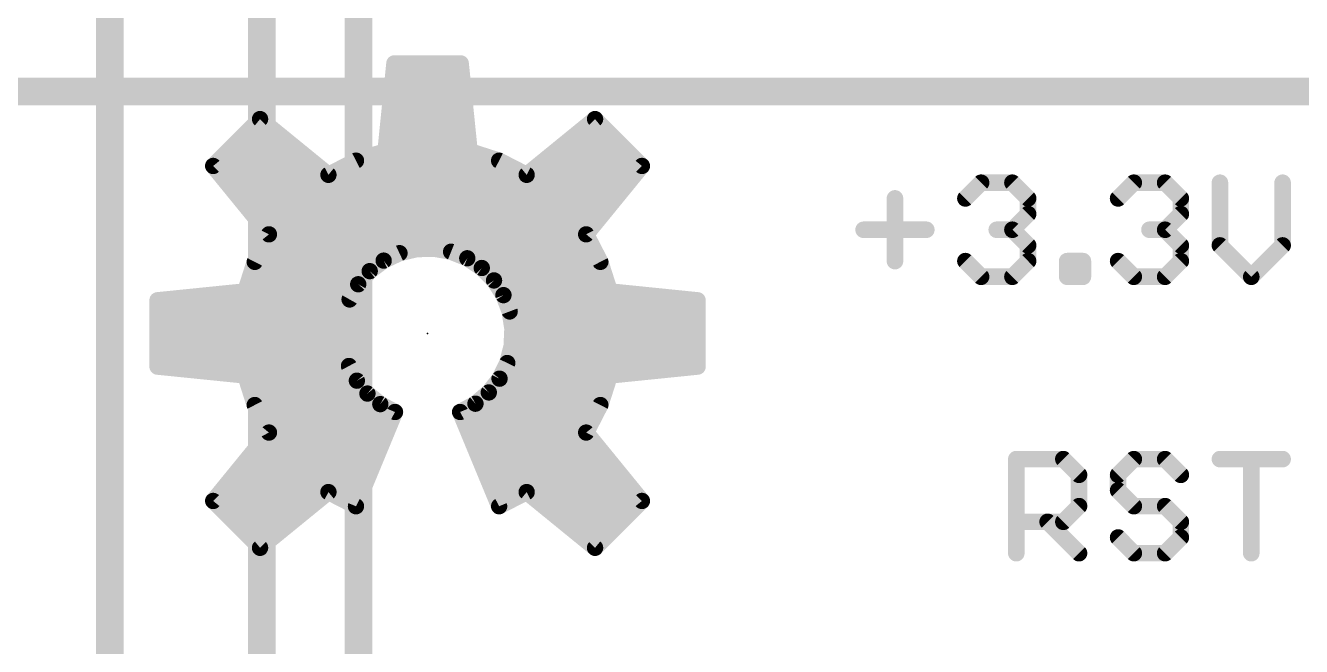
# Model space of a CAD drawing. Extents: x -28 to 79, y -27 to 67.
# Drawn here: x 37.58 to 49.31, y 22.84 to 28.55 of the extents above; entities that cross this region are included whole.
import ezdxf

# ---------------------------------------------------------------- set-up
doc = ezdxf.new("R2010")
doc.units = 0
for name, color, linetype in [('1', 12, 'CONTINUOUS'), ('16', 132, 'CONTINUOUS'), ('21', 41, 'CONTINUOUS'), ('23', 53, 'CONTINUOUS')]:
    doc.layers.add(name, color=color, linetype=linetype)

msp = doc.modelspace()

# ---------------------------------------------------------------- linework, layer by layer
at = {"layer": '1', "const_width": 0.254}
msp.add_lwpolyline([(33.9725, 27.94), (49.53, 27.94)], dxfattribs=at)
at = {"layer": '16', "const_width": 0.254}
for points in [[(39.751, 17.2085), (39.751, 32.004)], [(40.64, 21.082), (40.64, 31.75)], [(38.354, 13.843), (38.354, 30.48)]]:
    msp.add_lwpolyline(points, dxfattribs=at)
at = {"layer": '21'}
for points, const_width in [([(40.9703, 28.1989), (40.8884, 27.3922)], 0.15), ([(41.5797, 28.1989), (40.9703, 28.1989)], 0.15), ([(41.6616, 27.3922), (41.5797, 28.1989)], 0.15), ([(40.9552, 28.05), (41.5948, 28.05)], 0.15), ([(40.94, 27.9), (41.61, 27.9)], 0.15), ([(40.9247, 27.75), (41.6253, 27.75)], 0.15), ([(39.7358, 27.6875), (39.305, 27.2567)], 0.15), ([(39.6483, 27.6), (39.8431, 27.6)], 0.15), ([(40.3642, 27.1751), (39.7358, 27.6875)], 0.15), ([(40.9095, 27.6), (41.6405, 27.6)], 0.15), ([(42.8142, 27.6875), (42.1858, 27.1751)], 0.15), ([(42.7069, 27.6), (42.9017, 27.6)], 0.15), ([(43.245, 27.2567), (42.8142, 27.6875)], 0.15), ([(39.4983, 27.45), (40.0271, 27.45)], 0.15), ([(40.8884, 27.3922), (40.6173, 27.3054)], 0.15), ([(40.8943, 27.45), (41.6557, 27.45)], 0.15), ([(41.9327, 27.3054), (41.6616, 27.3922)], 0.15), ([(42.5229, 27.45), (43.0517, 27.45)], 0.15), ([(39.305, 27.2567), (39.8174, 26.6283)], 0.15), ([(39.3483, 27.3), (40.211, 27.3)], 0.15), ([(40.6173, 27.3054), (40.3642, 27.1751)], 0.15), ([(40.6067, 27.3), (41.9433, 27.3)], 0.15), ([(42.1858, 27.1751), (41.9327, 27.3054)], 0.15), ([(42.339, 27.3), (43.2017, 27.3)], 0.15), ([(42.7326, 26.6283), (43.245, 27.2567)], 0.15), ([(39.392, 27.15), (43.158, 27.15)], 0.15), ([(46.2176, 26.9585), (46.3616, 27.1025)], 0.1524), ([(46.3616, 27.1025), (46.6498, 27.1025)], 0.1524), ([(46.6498, 27.1025), (46.7938, 26.9585)], 0.1524), ([(47.6209, 26.9585), (47.7649, 27.1025)], 0.1524), ([(47.7649, 27.1025), (48.053, 27.1025)], 0.1524), ([(48.053, 27.1025), (48.1971, 26.9585)], 0.1524), ([(48.5564, 27.1025), (48.5564, 26.5263)], 0.1524), ([(49.1326, 26.5263), (49.1326, 27.1025)], 0.1524), ([(39.5143, 27), (43.0357, 27)], 0.15), ([(45.5702, 26.9585), (45.5702, 26.3823)], 0.1524), ([(46.7938, 26.9585), (46.7938, 26.8144)], 0.1524), ([(48.1971, 26.9585), (48.1971, 26.8144)], 0.1524), ([(39.6366, 26.85), (42.9134, 26.85)], 0.15), ([(46.7938, 26.8144), (46.6498, 26.6704)], 0.1524), ([(48.1971, 26.8144), (48.053, 26.6704)], 0.1524), ([(39.7589, 26.7), (42.7911, 26.7)], 0.15), ([(45.2821, 26.6704), (45.8583, 26.6704)], 0.1524), ([(46.6498, 26.6704), (46.5057, 26.6704)], 0.1524), ([(46.6498, 26.6704), (46.7938, 26.5263)], 0.1524), ([(48.053, 26.6704), (47.909, 26.6704)], 0.1524), ([(48.053, 26.6704), (48.1971, 26.5263)], 0.1524), ([(39.8174, 26.6283), (39.6871, 26.3752)], 0.15), ([(39.7771, 26.55), (42.7729, 26.55)], 0.15), ([(42.8629, 26.3752), (42.7326, 26.6283)], 0.15), ([(40.8718, 26.3867), (41.0169, 26.4549)], 0.15), ([(41.0169, 26.4549), (41.173, 26.4921)], 0.15), ([(41.173, 26.4921), (41.3334, 26.4966)], 0.15), ([(41.3334, 26.4966), (41.4913, 26.4683)], 0.15), ([(41.4913, 26.4683), (41.64, 26.4083)], 0.15), ([(46.7938, 26.5263), (46.7938, 26.3823)], 0.1524), ([(48.1971, 26.5263), (48.1971, 26.3823)], 0.1524), ([(48.5564, 26.5263), (48.8445, 26.2382)], 0.1524), ([(48.8445, 26.2382), (49.1326, 26.5263)], 0.1524), ([(39.6871, 26.3752), (39.6003, 26.1041)], 0.15), ([(39.6998, 26.4), (40.9001, 26.4)], 0.15), ([(40.7436, 26.2902), (40.8718, 26.3867)], 0.15), ([(41.64, 26.4083), (41.7734, 26.3191)], 0.15), ([(41.6524, 26.4), (42.8502, 26.4)], 0.15), ([(41.7734, 26.3191), (41.8858, 26.2046)], 0.15), ([(42.9497, 26.1041), (42.8629, 26.3752)], 0.15), ([(46.3616, 26.2382), (46.2176, 26.3823)], 0.1524), ([(46.7938, 26.3823), (46.6498, 26.2382)], 0.1524), ([(47.1531, 26.2382), (47.1531, 26.3823)], 0.1524), ([(47.1531, 26.3823), (47.2972, 26.3823)], 0.1524), ([(47.2972, 26.3823), (47.2972, 26.2382)], 0.1524), ([(47.7649, 26.2382), (47.6209, 26.3823)], 0.1524), ([(48.1971, 26.3823), (48.053, 26.2382)], 0.1524), ([(39.647, 26.25), (40.7083, 26.25)], 0.15), ([(40.6378, 26.1696), (40.7436, 26.2902)], 0.15), ([(41.8413, 26.25), (42.903, 26.25)], 0.15), ([(41.8858, 26.2046), (41.9724, 26.0696)], 0.15), ([(46.6498, 26.2382), (46.3616, 26.2382)], 0.1524), ([(47.2972, 26.2382), (47.1531, 26.2382)], 0.1524), ([(48.053, 26.2382), (47.7649, 26.2382)], 0.1524), ([(39.6003, 26.1041), (38.7936, 26.0222)], 0.15), ([(39.5599, 26.1), (40.5985, 26.1)], 0.15), ([(40.5589, 26.0299), (40.6378, 26.1696)], 0.15), ([(41.9529, 26.1), (42.9901, 26.1)], 0.15), ([(43.7564, 26.0222), (42.9497, 26.1041)], 0.15), ([(38.7936, 26.0222), (38.7936, 25.4128)], 0.15), ([(40.5102, 25.8771), (40.5589, 26.0299)], 0.15), ([(41.9724, 26.0696), (42.0296, 25.9197)], 0.15), ([(43.7564, 25.4128), (43.7564, 26.0222)], 0.15), ([(38.7936, 25.95), (40.5334, 25.95)], 0.15), ([(40.4937, 25.7175), (40.5102, 25.8771)], 0.15), ([(42.0181, 25.95), (43.7564, 25.95)], 0.15), ([(42.0296, 25.9197), (42.055, 25.7613)], 0.15), ([(38.7936, 25.8), (40.5022, 25.8)], 0.15), ([(42.055, 25.7613), (42.0475, 25.6011)], 0.15), ([(42.0488, 25.8), (43.7564, 25.8)], 0.15), ([(38.7936, 25.65), (40.5003, 25.65)], 0.15), ([(40.5087, 25.5651), (40.4937, 25.7175)], 0.15), ([(42.0498, 25.65), (43.7564, 25.65)], 0.15), ([(38.7936, 25.5), (40.5284, 25.5)], 0.15), ([(40.5532, 25.4185), (40.5087, 25.5651)], 0.15), ([(42.0475, 25.6011), (42.0075, 25.4457)], 0.15), ([(42.0215, 25.5), (43.7564, 25.5)], 0.15), ([(38.7936, 25.4128), (39.6003, 25.3309)], 0.15), ([(40.6254, 25.2834), (40.5532, 25.4185)], 0.15), ([(42.0075, 25.4457), (41.9365, 25.3019)], 0.15), ([(42.9497, 25.3309), (43.7564, 25.4128)], 0.15), ([(39.4122, 25.35), (40.5898, 25.35)], 0.15), ([(39.6003, 25.3309), (39.6871, 25.0598)], 0.15), ([(40.7225, 25.165), (40.6254, 25.2834)], 0.15), ([(41.9365, 25.3019), (41.8377, 25.1755)], 0.15), ([(41.9603, 25.35), (43.1378, 25.35)], 0.15), ([(42.8629, 25.0598), (42.9497, 25.3309)], 0.15), ([(39.6422, 25.2), (40.6938, 25.2)], 0.15), ([(40.8409, 25.0679), (40.7225, 25.165)], 0.15), ([(41.8377, 25.1755), (41.7151, 25.072)], 0.15), ([(41.8569, 25.2), (42.9078, 25.2)], 0.15), ([(39.6871, 25.0598), (39.8174, 24.8067)], 0.15), ([(39.6921, 25.05), (40.8744, 25.05)], 0.15), ([(40.976, 24.9957), (40.8409, 25.0679)], 0.15), ([(41.7151, 25.072), (41.574, 24.9957)], 0.15), ([(41.6744, 25.05), (42.8579, 25.05)], 0.15), ([(42.7326, 24.8067), (42.8629, 25.0598)], 0.15), ([(40.6172, 24.1295), (40.976, 24.9957)], 0.15), ([(41.574, 24.9957), (41.9328, 24.1295)], 0.15), ([(39.8174, 24.8067), (39.305, 24.1783)], 0.15), ([(39.7694, 24.9), (40.9364, 24.9)], 0.15), ([(41.6136, 24.9), (42.7806, 24.9)], 0.15), ([(43.245, 24.1783), (42.7326, 24.8067)], 0.15), ([(39.7712, 24.75), (40.8742, 24.75)], 0.15), ([(41.6758, 24.75), (42.7788, 24.75)], 0.15), ([(39.6489, 24.6), (40.8121, 24.6)], 0.15), ([(41.7379, 24.6), (42.9011, 24.6)], 0.15), ([(46.6853, 23.6982), (46.6853, 24.5625)], 0.1524), ([(46.6853, 24.5625), (47.1175, 24.5625)], 0.1524), ([(47.1175, 24.5625), (47.2616, 24.4185)], 0.1524), ([(47.7649, 24.5625), (47.6209, 24.4185)], 0.1524), ([(48.053, 24.5625), (47.7649, 24.5625)], 0.1524), ([(48.1971, 24.4185), (48.053, 24.5625)], 0.1524), ([(48.5564, 24.5625), (49.1326, 24.5625)], 0.1524), ([(48.8445, 23.6982), (48.8445, 24.5625)], 0.1524), ([(39.5265, 24.45), (40.75, 24.45)], 0.15), ([(41.8, 24.45), (43.0235, 24.45)], 0.15), ([(47.2616, 24.4185), (47.2616, 24.1304)], 0.1524), ([(47.6209, 24.4185), (47.6209, 24.2744)], 0.1524), ([(39.4042, 24.3), (40.6878, 24.3)], 0.15), ([(39.7358, 23.7475), (40.3642, 24.2599)], 0.15), ([(40.3642, 24.2599), (40.6172, 24.1295)], 0.15), ([(41.8622, 24.3), (43.1458, 24.3)], 0.15), ([(41.9328, 24.1295), (42.1858, 24.2599)], 0.15), ([(42.1858, 24.2599), (42.8142, 23.7475)], 0.15), ([(47.6209, 24.2744), (47.7649, 24.1304)], 0.1524), ([(39.305, 24.1783), (39.7358, 23.7475)], 0.15), ([(39.3333, 24.15), (40.2294, 24.15)], 0.15), ([(40.5774, 24.15), (40.6257, 24.15)], 0.15), ([(41.9243, 24.15), (41.9726, 24.15)], 0.15), ([(42.3206, 24.15), (43.2167, 24.15)], 0.15), ([(42.8142, 23.7475), (43.245, 24.1783)], 0.15), ([(47.2616, 24.1304), (47.1175, 23.9863)], 0.1524), ([(47.7649, 24.1304), (48.053, 24.1304)], 0.1524), ([(48.053, 24.1304), (48.1971, 23.9863)], 0.1524), ([(39.4833, 24), (40.0455, 24)], 0.15), ([(42.5045, 24), (43.0667, 24)], 0.15), ([(47.1175, 23.9863), (46.6853, 23.9863)], 0.1524), ([(46.9735, 23.9863), (47.2616, 23.6982)], 0.1524), ([(48.1971, 23.9863), (48.1971, 23.8423)], 0.1524), ([(39.6333, 23.85), (39.8615, 23.85)], 0.15), ([(42.6885, 23.85), (42.9167, 23.85)], 0.15), ([(47.7649, 23.6982), (47.6209, 23.8423)], 0.1524), ([(48.1971, 23.8423), (48.053, 23.6982)], 0.1524), ([(48.053, 23.6982), (47.7649, 23.6982)], 0.1524)]:
    msp.add_lwpolyline(points, dxfattribs=dict(at, const_width=const_width))
for points, const_width in [([(40.9703, 28.2364, 1), (40.9703, 28.1614)], 0.075), ([(41.0076, 28.1951, 1), (40.933, 28.2027)], 0.075), ([(41.617, 28.2027, 1), (41.5424, 28.1951)], 0.075), ([(41.5797, 28.1614, 1), (41.5797, 28.2364)], 0.075), ([(40.9552, 28.0875, 1), (40.9552, 28.0125)], 0.075), ([(41.5948, 28.0125, 1), (41.5948, 28.0875)], 0.075), ([(40.94, 27.9375, 1), (40.94, 27.8625)], 0.075), ([(41.61, 27.8625, 1), (41.61, 27.9375)], 0.075), ([(40.9247, 27.7875, 1), (40.9247, 27.7125)], 0.075), ([(41.6253, 27.7125, 1), (41.6253, 27.7875)], 0.075), ([(39.6483, 27.6375, 1), (39.6483, 27.5625)], 0.075), ([(39.7595, 27.7166, 1), (39.7121, 27.6584)], 0.075), ([(39.7623, 27.661, 1), (39.7093, 27.714)], 0.075), ([(39.8431, 27.5625, 1), (39.8431, 27.6375)], 0.075), ([(40.9095, 27.6375, 1), (40.9095, 27.5625)], 0.075), ([(41.6405, 27.5625, 1), (41.6405, 27.6375)], 0.075), ([(42.7069, 27.6375, 1), (42.7069, 27.5625)], 0.075), ([(42.8407, 27.714, 1), (42.7877, 27.661)], 0.075), ([(42.8379, 27.6584, 1), (42.7905, 27.7166)], 0.075), ([(42.9017, 27.5625, 1), (42.9017, 27.6375)], 0.075), ([(39.4983, 27.4875, 1), (39.4983, 27.4125)], 0.075), ([(40.0271, 27.4125, 1), (40.0271, 27.4875)], 0.075), ([(40.8943, 27.4875, 1), (40.8943, 27.4125)], 0.075), ([(40.8998, 27.3565, 1), (40.877, 27.4279)], 0.075), ([(41.673, 27.4279, 1), (41.6502, 27.3565)], 0.075), ([(41.6557, 27.4125, 1), (41.6557, 27.4875)], 0.075), ([(42.5229, 27.4875, 1), (42.5229, 27.4125)], 0.075), ([(43.0517, 27.4125, 1), (43.0517, 27.4875)], 0.075), ([(39.3341, 27.2804, 1), (39.2759, 27.233)], 0.075), ([(39.2785, 27.2832, 1), (39.3315, 27.2302)], 0.075), ([(39.3483, 27.3375, 1), (39.3483, 27.2625)], 0.075), ([(40.211, 27.2625, 1), (40.211, 27.3375)], 0.075), ([(40.6067, 27.3375, 1), (40.6067, 27.2625)], 0.075), ([(40.6058, 27.3411, 1), (40.6287, 27.2697)], 0.075), ([(40.6344, 27.2721, 1), (40.6001, 27.3388)], 0.075), ([(40.8511, 27.396, 1), (40.9257, 27.3884)], 0.075), ([(41.6243, 27.3884, 1), (41.6989, 27.396)], 0.075), ([(41.9499, 27.3388, 1), (41.9156, 27.2721)], 0.075), ([(41.9213, 27.2697, 1), (41.9442, 27.3411)], 0.075), ([(41.9433, 27.2625, 1), (41.9433, 27.3375)], 0.075), ([(42.339, 27.3375, 1), (42.339, 27.2625)], 0.075), ([(43.2017, 27.2625, 1), (43.2017, 27.3375)], 0.075), ([(43.2741, 27.233, 1), (43.2159, 27.2804)], 0.075), ([(43.2185, 27.2302, 1), (43.2715, 27.2832)], 0.075), ([(39.392, 27.1875, 1), (39.392, 27.1125)], 0.075), ([(40.347, 27.2084, 1), (40.3814, 27.1418)], 0.075), ([(40.3405, 27.146, 1), (40.3879, 27.2042)], 0.075), ([(42.1621, 27.2042, 1), (42.2095, 27.146)], 0.075), ([(42.1686, 27.1418, 1), (42.203, 27.2084)], 0.075), ([(43.158, 27.1125, 1), (43.158, 27.1875)], 0.075), ([(46.3616, 27.1406, 1), (46.3616, 27.0644)], 0.0762), ([(46.3886, 27.0756, 1), (46.3347, 27.1295)], 0.0762), ([(46.6767, 27.1295, 1), (46.6228, 27.0756)], 0.0762), ([(46.6498, 27.0644, 1), (46.6498, 27.1406)], 0.0762), ([(47.7649, 27.1406, 1), (47.7649, 27.0644)], 0.0762), ([(47.7919, 27.0756, 1), (47.738, 27.1295)], 0.0762), ([(48.08, 27.1295, 1), (48.0261, 27.0756)], 0.0762), ([(48.053, 27.0644, 1), (48.053, 27.1406)], 0.0762), ([(48.5945, 27.1025, 1), (48.5183, 27.1025)], 0.0762), ([(49.1707, 27.1025, 1), (49.0945, 27.1025)], 0.0762), ([(39.5143, 27.0375, 1), (39.5143, 26.9625)], 0.075), ([(43.0357, 26.9625, 1), (43.0357, 27.0375)], 0.075), ([(45.6083, 26.9585, 1), (45.5321, 26.9585)], 0.0762), ([(46.1906, 26.9854, 1), (46.2445, 26.9315)], 0.0762), ([(46.8319, 26.9585, 1), (46.7557, 26.9585)], 0.0762), ([(46.7669, 26.9315, 1), (46.8207, 26.9854)], 0.0762), ([(47.5939, 26.9854, 1), (47.6478, 26.9315)], 0.0762), ([(48.2352, 26.9585, 1), (48.159, 26.9585)], 0.0762), ([(48.1701, 26.9315, 1), (48.224, 26.9854)], 0.0762), ([(39.6366, 26.8875, 1), (39.6366, 26.8125)], 0.075), ([(42.9134, 26.8125, 1), (42.9134, 26.8875)], 0.075), ([(46.7557, 26.8144, 1), (46.8319, 26.8144)], 0.0762), ([(46.8207, 26.7875, 1), (46.7669, 26.8414)], 0.0762), ([(48.159, 26.8144, 1), (48.2352, 26.8144)], 0.0762), ([(48.224, 26.7875, 1), (48.1701, 26.8414)], 0.0762), ([(39.7589, 26.7375, 1), (39.7589, 26.6625)], 0.075), ([(42.7911, 26.6625, 1), (42.7911, 26.7375)], 0.075), ([(45.2821, 26.7085, 1), (45.2821, 26.6323)], 0.0762), ([(45.8583, 26.6323, 1), (45.8583, 26.7085)], 0.0762), ([(46.5057, 26.7085, 1), (46.5057, 26.6323)], 0.0762), ([(46.6767, 26.6973, 1), (46.6228, 26.6434)], 0.0762), ([(46.6228, 26.6973, 1), (46.6767, 26.6434)], 0.0762), ([(46.6498, 26.6323, 1), (46.6498, 26.7085)], 0.0762), ([(47.909, 26.7085, 1), (47.909, 26.6323)], 0.0762), ([(48.08, 26.6973, 1), (48.0261, 26.6434)], 0.0762), ([(48.0261, 26.6973, 1), (48.08, 26.6434)], 0.0762), ([(48.053, 26.6323, 1), (48.053, 26.7085)], 0.0762), ([(39.7771, 26.5875, 1), (39.7771, 26.5125)], 0.075), ([(39.8507, 26.6111, 1), (39.7841, 26.6455)], 0.075), ([(39.7883, 26.6046, 1), (39.8465, 26.652)], 0.075), ([(42.7659, 26.6455, 1), (42.6993, 26.6111)], 0.075), ([(42.7035, 26.652, 1), (42.7617, 26.6046)], 0.075), ([(42.7729, 26.5125, 1), (42.7729, 26.5875)], 0.075), ([(41.0082, 26.4914, 1), (41.0256, 26.4185)], 0.075), ([(41.0329, 26.421, 1), (41.001, 26.4889)], 0.075), ([(41.1719, 26.5296, 1), (41.174, 26.4546)], 0.075), ([(41.1817, 26.4556, 1), (41.1643, 26.5286)], 0.075), ([(41.34, 26.5335, 1), (41.3267, 26.4597)], 0.075), ([(41.3344, 26.4591, 1), (41.3323, 26.5341)], 0.075), ([(41.5053, 26.503, 1), (41.4772, 26.4335)], 0.075), ([(41.4846, 26.4313, 1), (41.4979, 26.5052)], 0.075), ([(46.8319, 26.5263, 1), (46.7557, 26.5263)], 0.0762), ([(46.7669, 26.4994, 1), (46.8207, 26.5533)], 0.0762), ([(48.2352, 26.5263, 1), (48.159, 26.5263)], 0.0762), ([(48.1701, 26.4994, 1), (48.224, 26.5533)], 0.0762), ([(48.5833, 26.5533, 1), (48.5294, 26.4994)], 0.0762), ([(48.5183, 26.5263, 1), (48.5945, 26.5263)], 0.0762), ([(49.0945, 26.5263, 1), (49.1707, 26.5263)], 0.0762), ([(49.1595, 26.4994, 1), (49.1057, 26.5533)], 0.0762), ([(39.6537, 26.3924, 1), (39.7204, 26.3581)], 0.075), ([(39.7228, 26.3638, 1), (39.6514, 26.3867)], 0.075), ([(39.6998, 26.4375, 1), (39.6998, 26.3625)], 0.075), ([(40.8558, 26.4206, 1), (40.8877, 26.3527)], 0.075), ([(40.8943, 26.3567, 1), (40.8492, 26.4166)], 0.075), ([(40.9001, 26.3625, 1), (40.9001, 26.4375)], 0.075), ([(41.6609, 26.4394, 1), (41.6192, 26.3771)], 0.075), ([(41.6524, 26.4375, 1), (41.6524, 26.3625)], 0.075), ([(41.626, 26.3735, 1), (41.6541, 26.443)], 0.075), ([(41.8002, 26.3454, 1), (41.7467, 26.2929)], 0.075), ([(41.7526, 26.2879, 1), (41.7943, 26.3503)], 0.075), ([(42.8986, 26.3867, 1), (42.8272, 26.3638)], 0.075), ([(42.8296, 26.3581, 1), (42.8963, 26.3924)], 0.075), ([(42.8502, 26.3625, 1), (42.8502, 26.4375)], 0.075), ([(45.5321, 26.3823, 1), (45.6083, 26.3823)], 0.0762), ([(46.2445, 26.4092, 1), (46.1906, 26.3553)], 0.0762), ([(46.7557, 26.3823, 1), (46.8319, 26.3823)], 0.0762), ([(46.8207, 26.3553, 1), (46.7669, 26.4092)], 0.0762), ([(47.1912, 26.3823, 1), (47.115, 26.3823)], 0.0762), ([(47.1531, 26.4204, 1), (47.1531, 26.3442)], 0.0762), ([(47.3353, 26.3823, 1), (47.2591, 26.3823)], 0.0762), ([(47.2972, 26.3442, 1), (47.2972, 26.4204)], 0.0762), ([(47.6478, 26.4092, 1), (47.5939, 26.3553)], 0.0762), ([(48.159, 26.3823, 1), (48.2352, 26.3823)], 0.0762), ([(48.224, 26.3553, 1), (48.1701, 26.4092)], 0.0762), ([(39.647, 26.2875, 1), (39.647, 26.2125)], 0.075), ([(40.721, 26.3202, 1), (40.7661, 26.2603)], 0.075), ([(40.7083, 26.2125, 1), (40.7083, 26.2875)], 0.075), ([(40.7718, 26.2655, 1), (40.7154, 26.3149)], 0.075), ([(41.8413, 26.2875, 1), (41.8413, 26.2125)], 0.075), ([(41.9174, 26.2249, 1), (41.8542, 26.1844)], 0.075), ([(41.859, 26.1784, 1), (41.9126, 26.2309)], 0.075), ([(42.903, 26.2125, 1), (42.903, 26.2875)], 0.075), ([(46.3616, 26.2763, 1), (46.3616, 26.2001)], 0.0762), ([(46.3347, 26.2113, 1), (46.3886, 26.2651)], 0.0762), ([(46.6228, 26.2651, 1), (46.6767, 26.2113)], 0.0762), ([(46.6498, 26.2001, 1), (46.6498, 26.2763)], 0.0762), ([(47.1531, 26.2763, 1), (47.1531, 26.2001)], 0.0762), ([(47.115, 26.2382, 1), (47.1912, 26.2382)], 0.0762), ([(47.2591, 26.2382, 1), (47.3353, 26.2382)], 0.0762), ([(47.2972, 26.2001, 1), (47.2972, 26.2763)], 0.0762), ([(47.7649, 26.2763, 1), (47.7649, 26.2001)], 0.0762), ([(47.738, 26.2113, 1), (47.7919, 26.2651)], 0.0762), ([(48.0261, 26.2651, 1), (48.08, 26.2113)], 0.0762), ([(48.053, 26.2001, 1), (48.053, 26.2763)], 0.0762), ([(48.8175, 26.2651, 1), (48.8714, 26.2113)], 0.0762), ([(48.8175, 26.2113, 1), (48.8714, 26.2651)], 0.0762), ([(39.5599, 26.1375, 1), (39.5599, 26.0625)], 0.075), ([(39.5646, 26.1155, 1), (39.636, 26.0927)], 0.075), ([(39.6041, 26.0668, 1), (39.5965, 26.1414)], 0.075), ([(40.5985, 26.0625, 1), (40.5985, 26.1375)], 0.075), ([(40.6096, 26.1943, 1), (40.666, 26.1449)], 0.075), ([(40.6704, 26.1512, 1), (40.6051, 26.188)], 0.075), ([(41.9529, 26.1375, 1), (41.9529, 26.0625)], 0.075), ([(42.9535, 26.1414, 1), (42.9459, 26.0668)], 0.075), ([(42.914, 26.0927, 1), (42.9854, 26.1155)], 0.075), ([(42.9901, 26.0625, 1), (42.9901, 26.1375)], 0.075), ([(38.8311, 26.0222, 1), (38.7561, 26.0222)], 0.075), ([(38.7898, 26.0595, 1), (38.7974, 25.9849)], 0.075), ([(40.5262, 26.0484, 1), (40.5915, 26.0115)], 0.075), ([(40.5946, 26.0185, 1), (40.5232, 26.0413)], 0.075), ([(42.0075, 26.083, 1), (41.9374, 26.0562)], 0.075), ([(41.9409, 26.0494, 1), (42.004, 26.0899)], 0.075), ([(43.7939, 26.0222, 1), (43.7189, 26.0222)], 0.075), ([(43.7526, 25.9849, 1), (43.7602, 26.0595)], 0.075), ([(38.7936, 25.9875, 1), (38.7936, 25.9125)], 0.075), ([(40.4744, 25.8885, 1), (40.5459, 25.8657)], 0.075), ([(40.5475, 25.8732, 1), (40.4729, 25.8809)], 0.075), ([(40.5334, 25.9125, 1), (40.5334, 25.9875)], 0.075), ([(42.0181, 25.9875, 1), (42.0181, 25.9125)], 0.075), ([(42.0667, 25.9257, 1), (41.9926, 25.9138)], 0.075), ([(41.9946, 25.9064, 1), (42.0647, 25.9331)], 0.075), ([(43.7564, 25.9125, 1), (43.7564, 25.9875)], 0.075), ([(38.7936, 25.8375, 1), (38.7936, 25.7625)], 0.075), ([(40.5022, 25.7625, 1), (40.5022, 25.8375)], 0.075), ([(42.0488, 25.8375, 1), (42.0488, 25.7625)], 0.075), ([(42.0925, 25.7596, 1), (42.0176, 25.7631)], 0.075), ([(42.018, 25.7554, 1), (42.0921, 25.7673)], 0.075), ([(43.7564, 25.7625, 1), (43.7564, 25.8375)], 0.075), ([(38.7936, 25.6875, 1), (38.7936, 25.6125)], 0.075), ([(40.531, 25.7212, 1), (40.4564, 25.7138)], 0.075), ([(40.4564, 25.7214, 1), (40.531, 25.7136)], 0.075), ([(40.5003, 25.6125, 1), (40.5003, 25.6875)], 0.075), ([(42.0498, 25.6875, 1), (42.0498, 25.6125)], 0.075), ([(43.7564, 25.6125, 1), (43.7564, 25.6875)], 0.075), ([(38.7936, 25.5375, 1), (38.7936, 25.4625)], 0.075), ([(40.5446, 25.576, 1), (40.4728, 25.5542)], 0.075), ([(40.4714, 25.5614, 1), (40.546, 25.5688)], 0.075), ([(40.5284, 25.4625, 1), (40.5284, 25.5375)], 0.075), ([(42.0215, 25.5375, 1), (42.0215, 25.4625)], 0.075), ([(42.0101, 25.6028, 1), (42.085, 25.5993)], 0.075), ([(42.0839, 25.5917, 1), (42.0112, 25.6104)], 0.075), ([(43.7564, 25.4625, 1), (43.7564, 25.5375)], 0.075), ([(38.7974, 25.4501, 1), (38.7898, 25.3755)], 0.075), ([(38.7561, 25.4128, 1), (38.8311, 25.4128)], 0.075), ([(40.5862, 25.4362, 1), (40.5201, 25.4008)], 0.075), ([(40.5173, 25.4076, 1), (40.589, 25.4294)], 0.075), ([(41.9712, 25.4551, 1), (42.0438, 25.4364)], 0.075), ([(42.0411, 25.4292, 1), (41.9738, 25.4623)], 0.075), ([(43.7189, 25.4128, 1), (43.7939, 25.4128)], 0.075), ([(43.7602, 25.3755, 1), (43.7526, 25.4501)], 0.075), ([(39.4122, 25.3875, 1), (39.4122, 25.3125)], 0.075), ([(39.636, 25.3423, 1), (39.5646, 25.3195)], 0.075), ([(39.5965, 25.2936, 1), (39.6041, 25.3682)], 0.075), ([(40.6543, 25.3072, 1), (40.5964, 25.2597)], 0.075), ([(40.5898, 25.3125, 1), (40.5898, 25.3875)], 0.075), ([(40.5923, 25.2658, 1), (40.6584, 25.3011)], 0.075), ([(41.9029, 25.3184, 1), (41.9702, 25.2853)], 0.075), ([(41.9661, 25.2788, 1), (41.907, 25.325)], 0.075), ([(41.9603, 25.3875, 1), (41.9603, 25.3125)], 0.075), ([(42.9459, 25.3682, 1), (42.9535, 25.2936)], 0.075), ([(42.9854, 25.3195, 1), (42.914, 25.3423)], 0.075), ([(43.1378, 25.3125, 1), (43.1378, 25.3875)], 0.075), ([(39.6422, 25.2375, 1), (39.6422, 25.1625)], 0.075), ([(40.7463, 25.194, 1), (40.6987, 25.1361)], 0.075), ([(40.6935, 25.1413, 1), (40.7515, 25.1888)], 0.075), ([(40.6938, 25.1625, 1), (40.6938, 25.2375)], 0.075), ([(41.8082, 25.1986, 1), (41.8672, 25.1524)], 0.075), ([(41.8619, 25.1468, 1), (41.8135, 25.2041)], 0.075), ([(41.8569, 25.2375, 1), (41.8569, 25.1625)], 0.075), ([(42.9078, 25.1625, 1), (42.9078, 25.2375)], 0.075), ([(39.7204, 25.0769, 1), (39.6537, 25.0426)], 0.075), ([(39.6514, 25.0483, 1), (39.7228, 25.0712)], 0.075), ([(39.6921, 25.0875, 1), (39.6921, 25.0125)], 0.075), ([(40.8586, 25.101, 1), (40.8232, 25.0348)], 0.075), ([(40.8171, 25.0389, 1), (40.8647, 25.0969)], 0.075), ([(40.8744, 25.0125, 1), (40.8744, 25.0875)], 0.075), ([(41.6744, 25.0875, 1), (41.6744, 25.0125)], 0.075), ([(41.6909, 25.1006, 1), (41.7393, 25.0433)], 0.075), ([(41.733, 25.039, 1), (41.6973, 25.105)], 0.075), ([(42.8272, 25.0712, 1), (42.8986, 25.0483)], 0.075), ([(42.8963, 25.0426, 1), (42.8296, 25.0769)], 0.075), ([(42.8579, 25.0125, 1), (42.8579, 25.0875)], 0.075), ([(41.0106, 24.9813, 1), (40.9414, 25.0101)], 0.075), ([(40.9583, 24.9626, 1), (40.9937, 25.0288)], 0.075), ([(41.6086, 25.0101, 1), (41.5394, 24.9813)], 0.075), ([(41.5562, 25.0287, 1), (41.5918, 24.9627)], 0.075), ([(39.7694, 24.9375, 1), (39.7694, 24.8625)], 0.075), ([(39.7841, 24.7895, 1), (39.8507, 24.8239)], 0.075), ([(39.8465, 24.783, 1), (39.7883, 24.8304)], 0.075), ([(40.9364, 24.8625, 1), (40.9364, 24.9375)], 0.075), ([(41.6136, 24.9375, 1), (41.6136, 24.8625)], 0.075), ([(42.7617, 24.8304, 1), (42.7035, 24.783)], 0.075), ([(42.6993, 24.8239, 1), (42.7659, 24.7895)], 0.075), ([(42.7806, 24.8625, 1), (42.7806, 24.9375)], 0.075), ([(39.7712, 24.7875, 1), (39.7712, 24.7125)], 0.075), ([(40.8742, 24.7125, 1), (40.8742, 24.7875)], 0.075), ([(41.6758, 24.7875, 1), (41.6758, 24.7125)], 0.075), ([(42.7788, 24.7125, 1), (42.7788, 24.7875)], 0.075), ([(39.6489, 24.6375, 1), (39.6489, 24.5625)], 0.075), ([(40.8121, 24.5625, 1), (40.8121, 24.6375)], 0.075), ([(41.7379, 24.6375, 1), (41.7379, 24.5625)], 0.075), ([(42.9011, 24.5625, 1), (42.9011, 24.6375)], 0.075), ([(46.7234, 24.5625, 1), (46.6472, 24.5625)], 0.0762), ([(46.6853, 24.6006, 1), (46.6853, 24.5244)], 0.0762), ([(47.1445, 24.5895, 1), (47.0906, 24.5356)], 0.0762), ([(47.1175, 24.5244, 1), (47.1175, 24.6006)], 0.0762), ([(47.7649, 24.6006, 1), (47.7649, 24.5244)], 0.0762), ([(47.7919, 24.5356, 1), (47.738, 24.5895)], 0.0762), ([(48.08, 24.5895, 1), (48.0261, 24.5356)], 0.0762), ([(48.053, 24.5244, 1), (48.053, 24.6006)], 0.0762), ([(48.5564, 24.6006, 1), (48.5564, 24.5244)], 0.0762), ([(48.8826, 24.5625, 1), (48.8064, 24.5625)], 0.0762), ([(49.1326, 24.5244, 1), (49.1326, 24.6006)], 0.0762), ([(39.5265, 24.4875, 1), (39.5265, 24.4125)], 0.075), ([(40.75, 24.4125, 1), (40.75, 24.4875)], 0.075), ([(41.8, 24.4875, 1), (41.8, 24.4125)], 0.075), ([(43.0235, 24.4125, 1), (43.0235, 24.4875)], 0.075), ([(47.2997, 24.4185, 1), (47.2235, 24.4185)], 0.0762), ([(47.2346, 24.3915, 1), (47.2885, 24.4454)], 0.0762), ([(47.5939, 24.4454, 1), (47.6478, 24.3915)], 0.0762), ([(47.659, 24.4185, 1), (47.5828, 24.4185)], 0.0762), ([(48.1701, 24.3915, 1), (48.224, 24.4454)], 0.0762), ([(39.4042, 24.3375, 1), (39.4042, 24.2625)], 0.075), ([(40.3814, 24.2932, 1), (40.347, 24.2266)], 0.075), ([(40.3879, 24.2308, 1), (40.3405, 24.289)], 0.075), ([(40.6878, 24.2625, 1), (40.6878, 24.3375)], 0.075), ([(41.8622, 24.3375, 1), (41.8622, 24.2625)], 0.075), ([(42.2095, 24.289, 1), (42.1621, 24.2308)], 0.075), ([(42.203, 24.2266, 1), (42.1686, 24.2932)], 0.075), ([(43.1458, 24.2625, 1), (43.1458, 24.3375)], 0.075), ([(47.6478, 24.3014, 1), (47.5939, 24.2475)], 0.0762), ([(47.5828, 24.2744, 1), (47.659, 24.2744)], 0.0762), ([(39.3315, 24.2048, 1), (39.2785, 24.1518)], 0.075), ([(39.2759, 24.202, 1), (39.3341, 24.1546)], 0.075), ([(39.3333, 24.1875, 1), (39.3333, 24.1125)], 0.075), ([(40.2294, 24.1125, 1), (40.2294, 24.1875)], 0.075), ([(40.5774, 24.1875, 1), (40.5774, 24.1125)], 0.075), ([(40.5826, 24.1439, 1), (40.6518, 24.1151)], 0.075), ([(40.6, 24.0962, 1), (40.6344, 24.1628)], 0.075), ([(40.6257, 24.1125, 1), (40.6257, 24.1875)], 0.075), ([(41.9243, 24.1875, 1), (41.9243, 24.1125)], 0.075), ([(41.9156, 24.1628, 1), (41.95, 24.0962)], 0.075), ([(41.8982, 24.1151, 1), (41.9674, 24.1439)], 0.075), ([(41.9726, 24.1125, 1), (41.9726, 24.1875)], 0.075), ([(42.3206, 24.1875, 1), (42.3206, 24.1125)], 0.075), ([(43.2159, 24.1546, 1), (43.2741, 24.202)], 0.075), ([(43.2167, 24.1125, 1), (43.2167, 24.1875)], 0.075), ([(43.2715, 24.1518, 1), (43.2185, 24.2048)], 0.075), ([(47.2235, 24.1304, 1), (47.2997, 24.1304)], 0.0762), ([(47.2885, 24.1034, 1), (47.2346, 24.1573)], 0.0762), ([(47.7649, 24.1685, 1), (47.7649, 24.0923)], 0.0762), ([(47.738, 24.1034, 1), (47.7919, 24.1573)], 0.0762), ([(48.08, 24.1573, 1), (48.0261, 24.1034)], 0.0762), ([(48.053, 24.0923, 1), (48.053, 24.1685)], 0.0762), ([(39.4833, 24.0375, 1), (39.4833, 23.9625)], 0.075), ([(40.0455, 23.9625, 1), (40.0455, 24.0375)], 0.075), ([(42.5045, 24.0375, 1), (42.5045, 23.9625)], 0.075), ([(43.0667, 23.9625, 1), (43.0667, 24.0375)], 0.075), ([(46.6853, 24.0244, 1), (46.6853, 23.9482)], 0.0762), ([(47.0004, 24.0133, 1), (46.9465, 23.9594)], 0.0762), ([(47.0906, 24.0133, 1), (47.1445, 23.9594)], 0.0762), ([(47.1175, 23.9482, 1), (47.1175, 24.0244)], 0.0762), ([(48.2352, 23.9863, 1), (48.159, 23.9863)], 0.0762), ([(48.1701, 23.9594, 1), (48.224, 24.0133)], 0.0762), ([(39.6333, 23.8875, 1), (39.6333, 23.8125)], 0.075), ([(39.8615, 23.8125, 1), (39.8615, 23.8875)], 0.075), ([(42.6885, 23.8875, 1), (42.6885, 23.8125)], 0.075), ([(42.9167, 23.8125, 1), (42.9167, 23.8875)], 0.075), ([(39.7121, 23.7766, 1), (39.7595, 23.7184)], 0.075), ([(39.7093, 23.721, 1), (39.7623, 23.774)], 0.075), ([(42.7877, 23.774, 1), (42.8407, 23.721)], 0.075), ([(42.7905, 23.7184, 1), (42.8379, 23.7766)], 0.075), ([(47.6478, 23.8692, 1), (47.5939, 23.8153)], 0.0762), ([(48.159, 23.8423, 1), (48.2352, 23.8423)], 0.0762), ([(48.224, 23.8153, 1), (48.1701, 23.8692)], 0.0762), ([(46.6472, 23.6982, 1), (46.7234, 23.6982)], 0.0762), ([(47.2346, 23.6713, 1), (47.2885, 23.7251)], 0.0762), ([(47.7649, 23.7363, 1), (47.7649, 23.6601)], 0.0762), ([(47.738, 23.6713, 1), (47.7919, 23.7251)], 0.0762), ([(48.0261, 23.7251, 1), (48.08, 23.6713)], 0.0762), ([(48.053, 23.6601, 1), (48.053, 23.7363)], 0.0762), ([(48.8064, 23.6982, 1), (48.8826, 23.6982)], 0.0762)]:
    msp.add_lwpolyline(points, format="xyb", dxfattribs=dict(at, const_width=const_width))
at = {"layer": '23'}
msp.add_point((41.275, 25.7175), dxfattribs=at)

doc.saveas('drawing.dxf')
